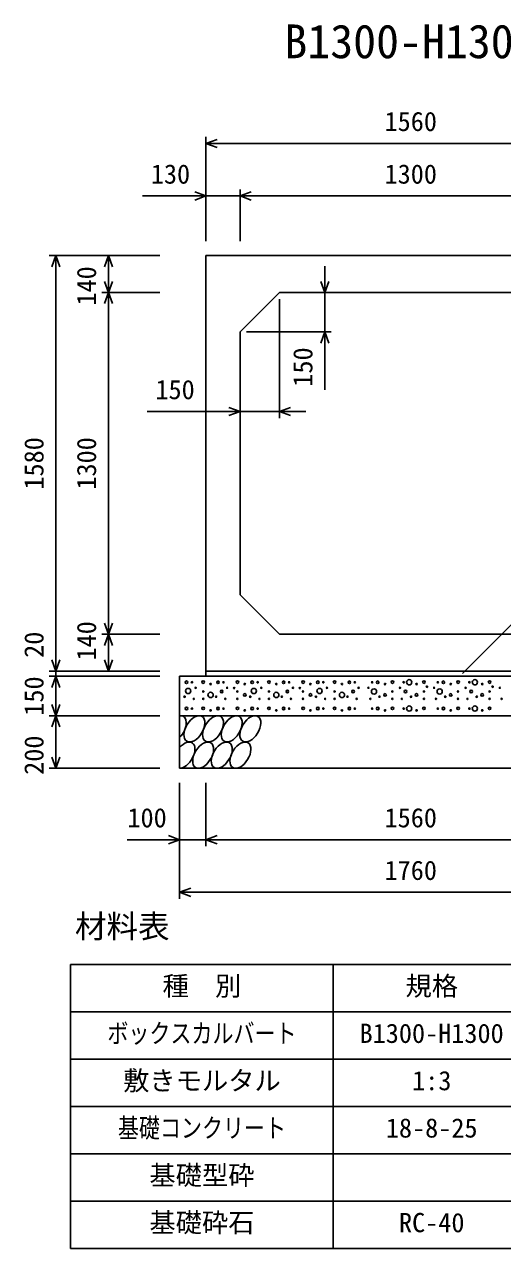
# Model space of a CAD drawing. Units: millimetres, scale not verified. Extents: x -25170 to 75630, y 0 to 35640.
# Drawn here: x 42519 to 44339, y 12965 to 17621 of the extents above; entities that cross this region are included whole.
import ezdxf
from ezdxf.enums import TextEntityAlignment as Align

# ---------------------------------------------------------------- set-up
doc = ezdxf.new("R2010")
doc.units = ezdxf.units.MM
doc.header["$LTSCALE"] = 60
for name, color, linetype, lineweight in [('DIM', 7, 'Continuous', 25), ('HATCH', 6, 'Continuous', 25), ('HYO', 3, 'Continuous', 25), ('HYO2', 4, 'Continuous', 25), ('OUTLINE', 3, 'Continuous', 25), ('TXT', 7, 'Continuous', 25)]:
    doc.layers.add(name, color=color, linetype=linetype, lineweight=lineweight)
doc.styles.add('ＭＳ ゴシック', font='')
doc.styles.get('ＭＳ ゴシック').set_extended_font_data('MS Gothic')

msp = doc.modelspace()

# ---------------------------------------------------------------- linework, layer by layer
at = {"layer": 'DIM'}
for p, q in [((43209.98, 17193.78), (43209.98, 16796.89)), ((43252.27, 17184.17), (43209.98, 17168.78)), ((44769.98, 17168.78), (43209.98, 17168.78)), ((43209.98, 17168.78), (43252.27, 17153.39)), ((42969.24, 16968.78), (43209.98, 16968.78)), ((43167.7, 16984.17), (43209.98, 16968.78)), ((43209.98, 16968.78), (43167.7, 16953.39)), ((43339.98, 16968.78), (43209.98, 16968.78)), ((43339.98, 16993.78), (43339.98, 16796.89)), ((43382.27, 16984.17), (43339.98, 16968.78)), ((44639.98, 16968.78), (43339.98, 16968.78)), ((43339.98, 16968.78), (43382.27, 16953.39)), ((42613.88, 16741.89), (43034.98, 16741.89)), ((42638.88, 16741.89), (42623.49, 16699.6)), ((42638.88, 15161.89), (42638.88, 16741.89)), ((42654.27, 16699.6), (42638.88, 16741.89)), ((42838.88, 16741.89), (42823.49, 16699.6)), ((42838.88, 16741.89), (42838.88, 16601.89)), ((42854.27, 16699.6), (42838.88, 16741.89)), ((43662.46, 16701.89), (43662.46, 16601.89)), ((42838.88, 16601.89), (42823.49, 16644.17)), ((42854.27, 16644.17), (42838.88, 16601.89)), ((43662.46, 16601.89), (43647.07, 16644.17)), ((43677.85, 16644.17), (43662.46, 16601.89)), ((42813.88, 16601.89), (43034.98, 16601.89)), ((42838.88, 16601.89), (42823.49, 16559.6)), ((42838.88, 16601.89), (42838.88, 15301.89)), ((42854.27, 16559.6), (42838.88, 16601.89)), ((43489.98, 16576.89), (43489.98, 16123.87)), ((43662.46, 16451.89), (43662.46, 16601.89)), ((43364.98, 16451.89), (43687.46, 16451.89)), ((43662.46, 16451.89), (43647.07, 16409.6)), ((43677.85, 16409.6), (43662.46, 16451.89)), ((43662.46, 16451.89), (43662.46, 16231.01)), ((43297.7, 16164.26), (43339.98, 16148.87)), ((43532.27, 16164.26), (43489.98, 16148.87)), ((42985.88, 16148.87), (43339.98, 16148.87)), ((43339.98, 16148.87), (43297.7, 16133.48)), ((43489.98, 16148.87), (43339.98, 16148.87)), ((43489.98, 16148.87), (43589.98, 16148.87)), ((43489.98, 16148.87), (43532.27, 16133.48)), ((44186.2, 15152.55), (44846.48, 15812.83)), ((42838.88, 15301.89), (42823.49, 15344.17)), ((42854.27, 15344.17), (42838.88, 15301.89)), ((42813.88, 15301.89), (43034.98, 15301.89)), ((42838.88, 15301.89), (42823.49, 15259.6)), ((42838.88, 15161.89), (42838.88, 15301.89)), ((42854.27, 15259.6), (42838.88, 15301.89)), ((42638.88, 15161.89), (42623.49, 15204.17)), ((42654.27, 15204.17), (42638.88, 15161.89)), ((42838.88, 15161.89), (42823.49, 15204.17)), ((42854.27, 15204.17), (42838.88, 15161.89)), ((42613.88, 15161.89), (43034.98, 15161.89)), ((42613.88, 15141.89), (43034.98, 15141.89)), ((42638.88, 15141.89), (42623.49, 15099.6)), ((42638.88, 15161.89), (42638.88, 15141.89)), ((42638.88, 15141.89), (42638.88, 14991.89)), ((42654.27, 15099.6), (42638.88, 15141.89)), ((42638.88, 14991.89), (42623.49, 15034.17)), ((42654.27, 15034.17), (42638.88, 14991.89)), ((42613.88, 14991.89), (43034.98, 14991.89)), ((42638.88, 14991.89), (42623.49, 14949.6)), ((42638.88, 14991.89), (42638.88, 14791.89)), ((42654.27, 14949.6), (42638.88, 14991.89)), ((42638.88, 14791.89), (42623.49, 14834.17)), ((42654.27, 14834.17), (42638.88, 14791.89)), ((42613.88, 14791.89), (43034.98, 14791.89)), ((43109.98, 14295.28), (43109.98, 14736.89)), ((43209.98, 14495.28), (43209.98, 14736.89)), ((43067.7, 14535.67), (43109.98, 14520.28)), ((43252.27, 14535.67), (43209.98, 14520.28)), ((42910.44, 14520.28), (43109.98, 14520.28)), ((43109.98, 14520.28), (43067.7, 14504.88)), ((43209.98, 14520.28), (43109.98, 14520.28)), ((44769.98, 14520.28), (43209.98, 14520.28)), ((43209.98, 14520.28), (43252.27, 14504.88)), ((43152.27, 14335.67), (43109.98, 14320.28)), ((44869.98, 14320.28), (43109.98, 14320.28)), ((43109.98, 14320.28), (43152.27, 14304.88))]:
    msp.add_line(p, q, dxfattribs=at)
at = {"layer": 'HATCH'}
for centre, radius in [((43136.02, 15119.07), 5), ((43142.56, 15086.05), 10), ((43157.05, 15119.07), 2.5), ((43171.07, 15098.05), 2.5), ((43199.95, 15119.94), 5), ((43199.95, 15084.05), 2.5), ((43227.99, 15112.06), 2.5), ((43256.02, 15119.07), 5), ((43270.04, 15084.05), 5), ((43277.05, 15119.07), 2.5), ((43291.07, 15098.05), 2.5), ((43317.53, 15097.15), 2.5), ((43329.95, 15119.94), 5), ((43329.95, 15084.05), 2.5), ((43357.99, 15112.06), 2.5), ((43386.02, 15119.07), 5), ((43392.56, 15086.05), 10), ((43407.05, 15119.07), 2.5), ((43421.07, 15098.05), 2.5), ((43449.95, 15119.94), 5), ((43449.95, 15084.05), 2.5), ((43477.99, 15112.06), 2.5), ((43506.02, 15119.07), 5), ((43520.04, 15084.05), 5), ((43527.05, 15119.07), 2.5), ((43541.07, 15098.05), 2.5), ((43567.53, 15097.15), 2.5), ((43579.95, 15119.94), 5), ((43579.95, 15084.05), 2.5), ((43607.99, 15112.06), 2.5), ((43636.02, 15119.07), 5), ((43642.56, 15086.05), 10), ((43657.05, 15119.07), 2.5), ((43671.07, 15098.05), 2.5), ((43699.95, 15119.94), 5), ((43699.95, 15084.05), 2.5), ((43727.99, 15112.06), 2.5), ((43756.02, 15119.07), 5), ((43770.04, 15084.05), 5), ((43777.05, 15119.07), 2.5), ((43791.07, 15098.05), 2.5), ((43828.89, 15098.05), 2.5), ((43849.92, 15084.05), 10), ((43842.91, 15119.07), 2.5), ((43863.94, 15119.07), 5), ((43891.98, 15112.06), 2.5), ((43920.01, 15119.94), 5), ((43920.01, 15084.05), 2.5), ((43948.89, 15098.05), 2.5), ((43962.91, 15119.07), 2.5), ((43969.92, 15084.05), 5), ((43983.94, 15119.07), 10), ((44011.98, 15112.06), 2.5), ((44040.01, 15119.94), 5), ((44040.01, 15084.05), 2.5), ((44051.35, 15102.37), 2.5), ((44078.89, 15098.05), 2.5), ((44099.92, 15084.05), 10), ((44092.91, 15119.07), 2.5), ((44113.94, 15119.07), 5), ((44141.98, 15112.06), 2.5), ((44170.01, 15119.94), 5), ((44170.01, 15084.05), 2.5), ((44198.89, 15098.05), 2.5), ((44212.91, 15119.07), 2.5), ((44219.92, 15084.05), 5), ((44233.94, 15119.07), 10), ((44261.98, 15112.06), 2.5), ((44290.01, 15119.94), 5), ((44290.01, 15084.05), 2.5), ((44301.35, 15102.37), 2.5), ((44328.89, 15098.05), 2.5), ((43129.01, 15063.91), 2.5), ((43164.06, 15056.04), 2.5), ((43199.95, 15056.04), 2.5), ((43227.99, 15070.92), 10), ((43249.01, 15063.91), 2.5), ((43284.06, 15056.04), 2.5), ((43329.95, 15056.04), 2.5), ((43357.99, 15070.92), 5), ((43379.01, 15063.91), 2.5), ((43414.06, 15056.04), 2.5), ((43449.95, 15056.04), 2.5), ((43477.99, 15070.92), 10), ((43499.01, 15063.91), 2.5), ((43534.06, 15056.04), 2.5), ((43579.95, 15056.04), 2.5), ((43607.99, 15070.92), 5), ((43629.01, 15063.91), 2.5), ((43664.06, 15056.04), 2.5), ((43699.95, 15056.04), 2.5), ((43727.99, 15070.92), 10), ((43749.01, 15063.91), 2.5), ((43784.06, 15056.04), 2.5), ((43835.9, 15056.04), 2.5), ((43870.95, 15063.91), 2.5), ((43891.98, 15070.92), 5), ((43920.01, 15056.04), 2.5), ((43955.9, 15056.04), 2.5), ((43990.95, 15063.91), 2.5), ((44011.98, 15070.92), 5), ((44040.01, 15056.04), 2.5), ((44085.9, 15056.04), 2.5), ((44120.95, 15063.91), 2.5), ((44141.98, 15070.92), 5), ((44170.01, 15056.04), 2.5), ((44205.9, 15056.04), 2.5), ((44240.95, 15063.91), 2.5), ((44261.98, 15070.92), 5), ((44290.01, 15056.04), 2.5), ((44335.9, 15056.04), 2.5), ((43136.02, 15019.07), 5), ((43157.05, 15019.07), 2.5), ((43199.95, 15019.94), 5), ((43227.99, 15012.06), 2.5), ((43256.02, 15019.07), 5), ((43277.05, 15019.07), 2.5), ((43329.95, 15019.94), 5), ((43357.99, 15012.06), 2.5), ((43386.02, 15019.07), 5), ((43407.05, 15019.07), 2.5), ((43449.95, 15019.94), 5), ((43477.99, 15012.06), 2.5), ((43506.02, 15019.07), 5), ((43527.05, 15019.07), 2.5), ((43579.95, 15019.94), 5), ((43607.99, 15012.06), 2.5), ((43636.02, 15019.07), 5), ((43657.05, 15019.07), 2.5), ((43699.95, 15019.94), 5), ((43727.99, 15012.06), 2.5), ((43756.02, 15019.07), 5), ((43777.05, 15019.07), 2.5), ((43842.91, 15019.07), 2.5), ((43863.94, 15019.07), 5), ((43891.98, 15012.06), 2.5), ((43920.01, 15019.94), 5), ((43962.91, 15019.07), 2.5), ((43983.94, 15019.07), 10), ((44011.98, 15012.06), 2.5), ((44040.01, 15019.94), 5), ((44092.91, 15019.07), 2.5), ((44113.94, 15019.07), 5), ((44141.98, 15012.06), 2.5), ((44170.01, 15019.94), 5), ((44212.91, 15019.07), 2.5), ((44233.94, 15019.07), 10), ((44261.98, 15012.06), 2.5), ((44290.01, 15019.94), 5)]:
    msp.add_circle(centre, radius, dxfattribs=at)
for centre, start_param, end_param in [((43095.33, 14941.88), 4.3355439, 6.7245934), ((43128.58, 14841.89), 3.4740877, 7.5860497)]:
    msp.add_ellipse(centre, major_axis=(29.09, 47.08), ratio=0.5792, start_param=start_param, end_param=end_param, dxfattribs=at)
for centre in [(43166.29, 14941.88), (43237.24, 14941.88), (43308.2, 14941.88), (43379.15, 14941.88), (43199.53, 14841.89), (43270.49, 14841.89), (43341.45, 14841.89)]:
    msp.add_ellipse(centre, major_axis=(29.09, 47.08), ratio=0.5792, dxfattribs=at)
at = {"layer": 'HYO'}
for p, q in [((45284.98, 14045.28), (42694.98, 14045.28)), ((42694.98, 14045.28), (42694.98, 12965.28)), ((43694.98, 14045.28), (43694.98, 12965.28)), ((42694.98, 13865.28), (45284.98, 13865.28)), ((42694.98, 12965.28), (45284.98, 12965.28))]:
    msp.add_line(p, q, dxfattribs=at)
at = {"layer": 'HYO2'}
for p, q in [((42694.98, 13685.28), (45284.98, 13685.28)), ((42694.98, 13505.28), (45284.98, 13505.28)), ((42694.98, 13325.28), (45284.98, 13325.28)), ((42694.98, 13145.28), (45284.98, 13145.28))]:
    msp.add_line(p, q, dxfattribs=at)
at = {"layer": 'OUTLINE'}
for p, q in [((44769.98, 16741.89), (43209.98, 16741.89)), ((43209.98, 15141.89), (43209.98, 16741.89)), ((43489.98, 16601.89), (43339.98, 16451.89)), ((43489.98, 16601.89), (44489.98, 16601.89)), ((43339.98, 16451.89), (43339.98, 15451.89)), ((43489.98, 15301.89), (43339.98, 15451.89)), ((43489.98, 15301.89), (44489.98, 15301.89)), ((43109.98, 15141.89), (43109.98, 14791.89)), ((43109.98, 15141.89), (44869.98, 15141.89)), ((44769.98, 15161.89), (43209.98, 15161.89)), ((43109.98, 14991.89), (44869.98, 14991.89)), ((43109.98, 14791.89), (44869.98, 14791.89))]:
    msp.add_line(p, q, dxfattribs=at)

# ---------------------------------------------------------------- texts
at = {"layer": 'DIM', "style": 'ＭＳ ゴシック'}
for s, p in [('1560', (43889.98, 17193.78)), ('130', (43000.34, 16993.78)), ('1300', (43889.98, 16993.78)), ('150', (43017.84, 16173.87)), ('100', (42911.34, 14545.28)), ('1560', (43889.98, 14545.28)), ('1760', (43889.98, 14345.28))]:
    msp.add_text(s, height=73.31, dxfattribs=at).set_placement(p, align=Align.BOTTOM_LEFT)
for s, p in [('140', (42813.88, 16551.89)), ('150', (43637.46, 16243.39)), ('1580', (42613.88, 15851.89)), ('1300', (42813.88, 15851.89)), ('140', (42813.88, 15201.89)), ('20', (42613.88, 15211.96)), ('150', (42613.88, 14991.89)), ('200', (42613.88, 14766.89))]:
    msp.add_text(s, height=73.31, rotation=90, dxfattribs=at).set_placement(p, align=Align.BOTTOM_LEFT)
at = {"layer": 'TXT', "style": 'ＭＳ ゴシック'}
for s, height, p in [('B1300-H1300', 128.3, (43508.73, 17454.39)), ('材料表', 87.98, (42711.65, 14120.28)), ('種\u3000別', 73.31, (43044.98, 13905.28)), ('規格', 73.31, (43969.98, 13905.28)), ('B1300-H1300', 73.31, (43794.98, 13725.28)), ('敷きモルタル', 73.31, (42894.98, 13545.28)), ('1:3', 73.31, (43994.98, 13545.28)), ('18-8-25', 73.31, (43894.98, 13365.28)), ('基礎型砕', 73.31, (42994.98, 13185.28)), ('基礎砕石', 73.31, (42994.98, 13005.28)), ('RC-40', 73.31, (43944.98, 13005.28))]:
    msp.add_text(s, height=height, dxfattribs=at).set_placement(p, align=Align.BOTTOM_LEFT)
at = {"layer": 'TXT', "style": 'ＭＳ ゴシック', "width": 0.8}
for s, p in [('ボックスカルバート', (42834.98, 13725.28)), ('基礎コンクリート', (42874.98, 13365.28))]:
    msp.add_text(s, height=73.31, dxfattribs=at).set_placement(p, align=Align.BOTTOM_LEFT)

doc.saveas('drawing.dxf')
